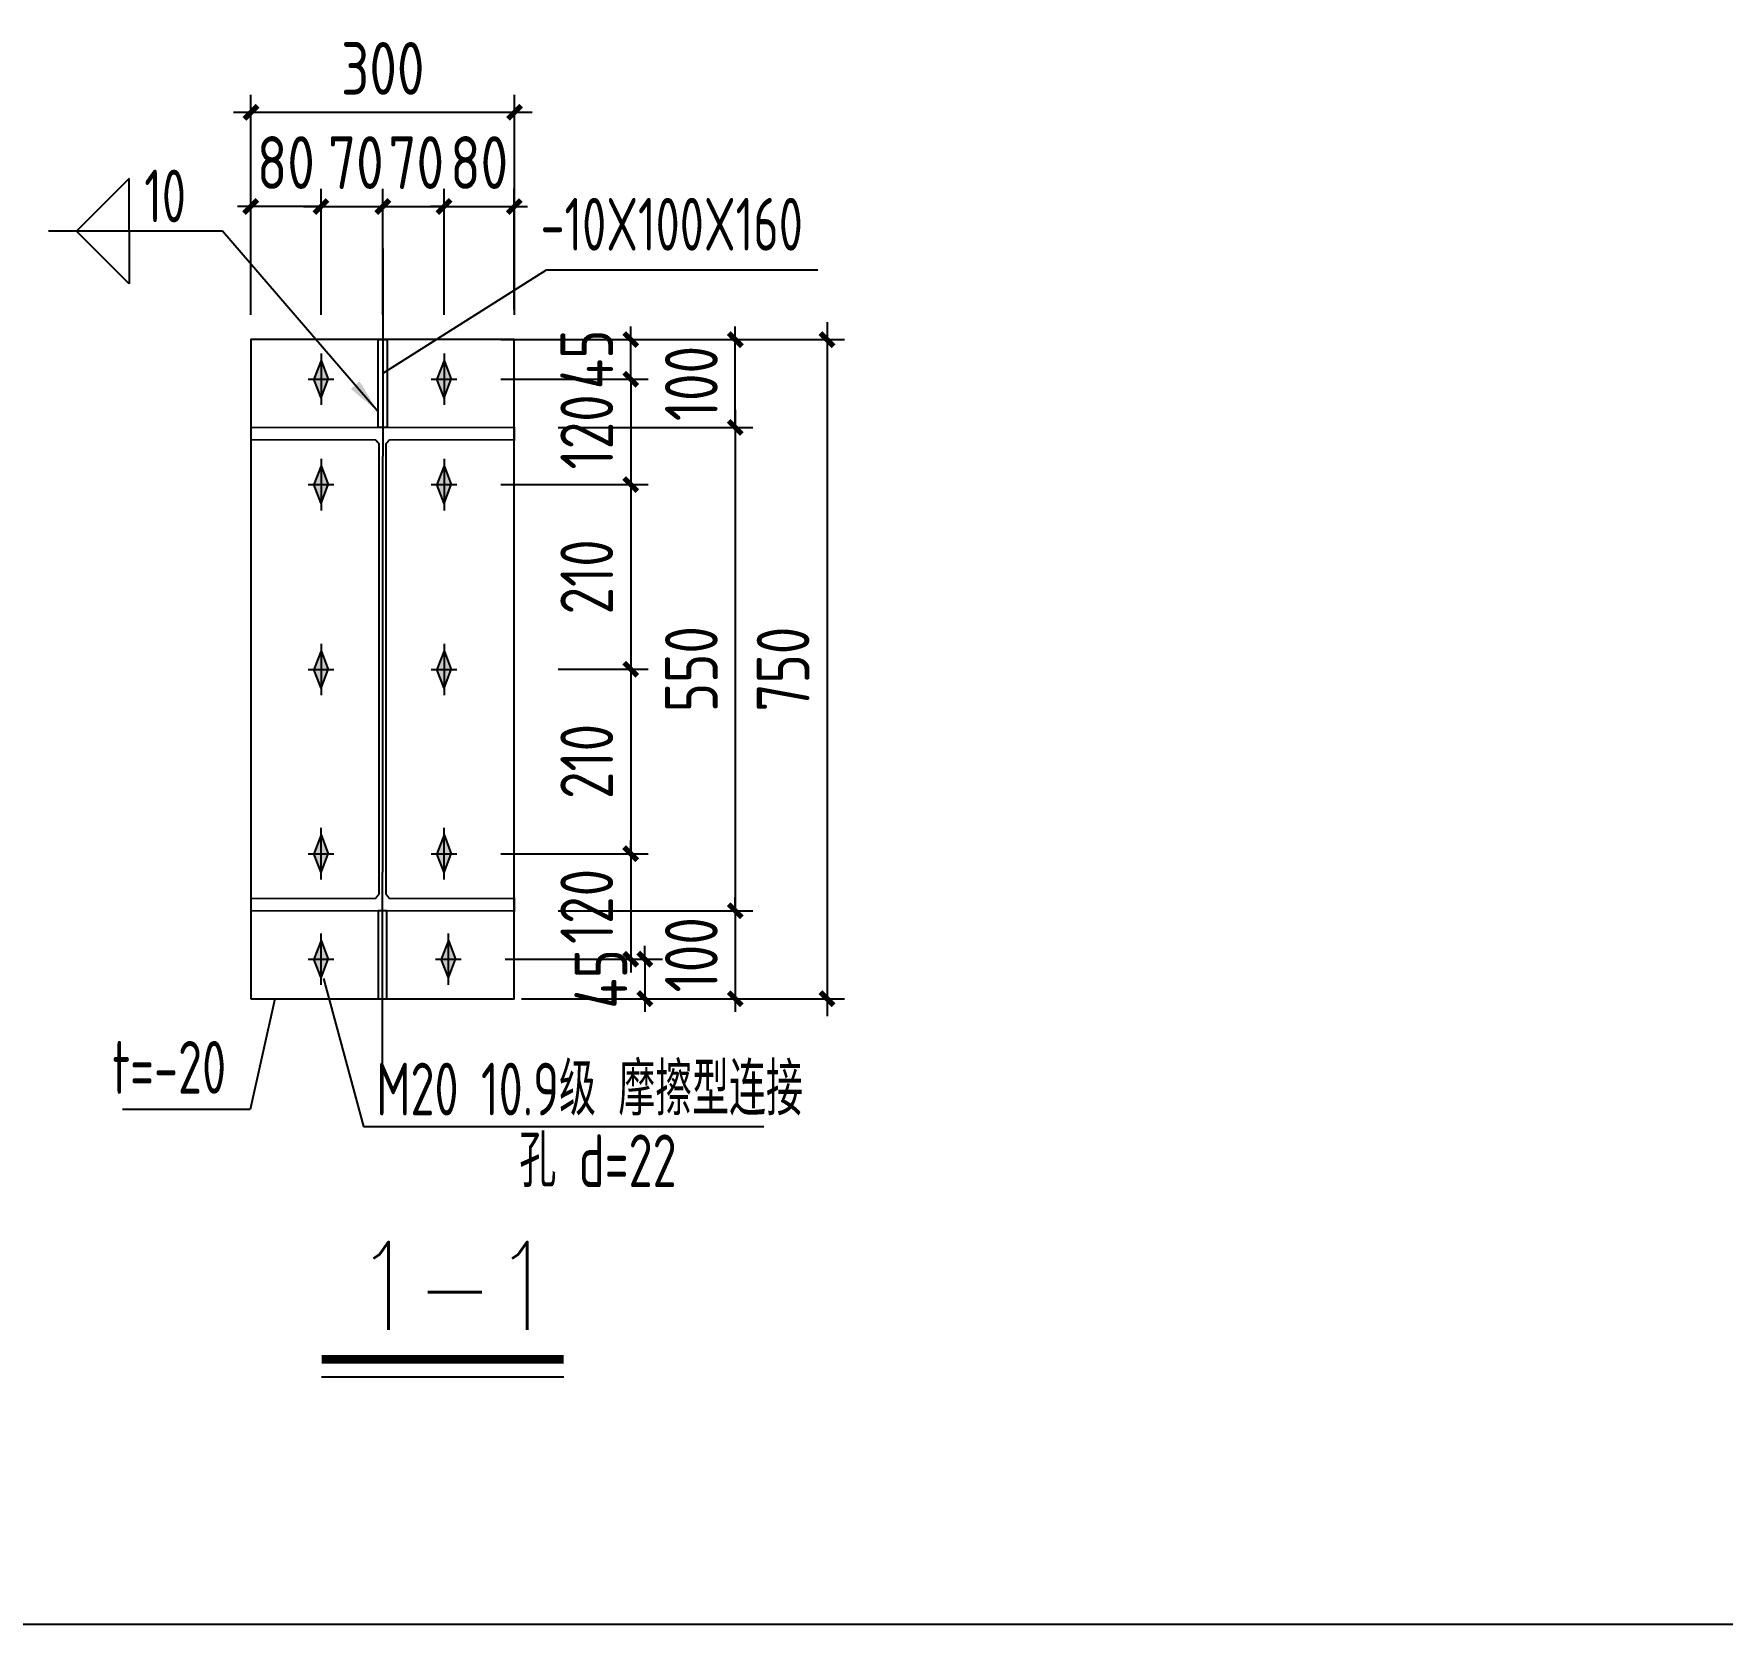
# Model space of a CAD drawing. Extents: x 180850 to 1399066, y 48356 to 327880.
# Drawn here: x 1377498 to 1387106, y 147959 to 157009 of the extents above; entities that cross this region are included whole.
import ezdxf

# ---------------------------------------------------------------- set-up
doc = ezdxf.new("R2010")
doc.units = 0
doc.header["$LTSCALE"] = 1000
for name, color, linetype in [('ADIM', 3, 'Continuous'), ('AXIS', 3, 'Continuous'), ('DOTE', 1, 'Continuous'), ('GL', 150, 'Continuous'), ('PZ', 202, 'Continuous'), ('TEXT', 7, 'Continuous')]:
    doc.layers.add(name, color=color, linetype=linetype)
doc.styles.add('SIM-TSSC', font='simplex.shx', dxfattribs={"width": 0.8, "bigfont": 'tssdchn.shx'})
doc.styles.get("Standard").update_dxf_attribs({"font": 'gbenor.shx', "bigfont": 'gbcbig.shx'})
doc.styles.add('TSSD_Dimension', font='Tssdeng.shx', dxfattribs={"width": 0.8, "bigfont": 'hztxt.shx'})
doc.styles.add('TSSD_Norm', font='tssdeng.shx', dxfattribs={"bigfont": 'hztxt.shx'})
doc.dimstyles.new('TSSD_20_100', dxfattribs={"dimtxt": 300, "dimasz": 75, "dimexe": 100, "dimexo": 250, "dimgap": 100, "dimtad": 1, "dimdec": 0, "dimlfac": 0.2, "dimzin": 0, "dimdsep": 46, "dimtxsty": 'TSSD_Dimension', "dimblk": 'ARCHTICK', "dimcen": 0, "dimdle": 100, "dimclrt": 7, "dimadec": 0, "dimazin": 0, "dimtfac": 1, "dimtdec": 0, "dimtix": 1, "dimtmove": 2, "dimatfit": 3, "dimfxl": 1, "dimtolj": 1, "dimtzin": 0, "dimarcsym": 0})
doc.dimstyles.new('TSSD_LEADER_STYLE_200.0', dxfattribs={"dimtxt": 0.18, "dimasz": 200, "dimexe": 0.18, "dimexo": 0.0625, "dimgap": 0.09, "dimtad": 0, "dimtih": 1, "dimtoh": 1, "dimdec": 4, "dimzin": 0, "dimdsep": 46, "dimtxsty": 'Standard', "dimcen": 0.09, "dimadec": 0, "dimazin": 0, "dimtfac": 1, "dimtdec": 4, "dimtofl": 0, "dimtmove": 0, "dimatfit": 3, "dimfxl": 1, "dimtolj": 1, "dimtzin": 0, "dimarcsym": 0})

# ---------------------------------------------------------------- blocks, each defined once
blk = doc.blocks.new('_ArchTick')
at = {"color": 0, "linetype": 'ByBlock', "const_width": 0.4}
blk.add_lwpolyline([(-0.5, -0.5), (0.5, 0.5)], dxfattribs=at)
blk = doc.blocks.new('*D1956')
at = {"layer": 'AXIS', "color": 0, "lineweight": -2, "transparency": 16777216}
for p, q in [((1378734, 155408.7), (1378734, 156661.6)), ((1380234, 155408.7), (1380234, 156661.6)), ((1378634, 156561.6), (1380334, 156561.6))]:
    blk.add_line(p, q, dxfattribs=at)
at = {"layer": 'Defpoints', "color": 0, "transparency": 16777216}
for p in [(1380234, 156561.6), (1378734, 155158.7), (1380234, 155158.7)]:
    blk.add_point(p, dxfattribs=at)
at = {"layer": 'AXIS', "color": 0, "lineweight": -2, "transparency": 16777216, "xscale": 75, "yscale": 75, "zscale": 75, "rotation": 180}
blk.add_blockref('_ArchTick', (1378734, 156561.6), dxfattribs=at)
at = {"layer": 'AXIS', "color": 0, "lineweight": -2, "transparency": 16777216, "xscale": 75, "yscale": 75, "zscale": 75}
blk.add_blockref('_ArchTick', (1380234, 156561.6), dxfattribs=at)
at = {"layer": 'AXIS', "color": 7, "transparency": 16777216, "insert": (1379484, 156811.6), "char_height": 300, "attachment_point": 5, "style": 'TSSD_Dimension'}
blk.add_mtext('\\A1;300', dxfattribs=at)
blk = doc.blocks.new('*D1957')
at = {"layer": 'AXIS', "color": 0, "lineweight": -2, "transparency": 16777216}
for p, q in [((1379484, 155408.7), (1379484, 156125.5)), ((1379832.6, 155408.7), (1379832.6, 156125.5)), ((1379384, 156025.5), (1379932.6, 156025.5))]:
    blk.add_line(p, q, dxfattribs=at)
at = {"layer": 'Defpoints', "color": 0, "transparency": 16777216}
for p in [(1379832.6, 156025.5), (1379484, 155158.7), (1379832.6, 155158.7)]:
    blk.add_point(p, dxfattribs=at)
at = {"layer": 'AXIS', "color": 0, "lineweight": -2, "transparency": 16777216, "xscale": 75, "yscale": 75, "zscale": 75, "rotation": 180}
blk.add_blockref('_ArchTick', (1379484, 156025.5), dxfattribs=at)
at = {"layer": 'AXIS', "color": 0, "lineweight": -2, "transparency": 16777216, "xscale": 75, "yscale": 75, "zscale": 75}
blk.add_blockref('_ArchTick', (1379832.6, 156025.5), dxfattribs=at)
at = {"layer": 'AXIS', "color": 7, "transparency": 16777216, "insert": (1379674.4, 156275.5), "char_height": 300, "attachment_point": 5, "style": 'TSSD_Dimension'}
blk.add_mtext('\\A1;70', dxfattribs=at)
blk = doc.blocks.new('*D1958')
at = {"layer": 'AXIS', "color": 0, "lineweight": -2, "transparency": 16777216}
for p, q in [((1379132.6, 155408.7), (1379132.6, 156125.5)), ((1379484, 155408.7), (1379484, 156125.5)), ((1379032.6, 156025.5), (1379584, 156025.5))]:
    blk.add_line(p, q, dxfattribs=at)
at = {"layer": 'Defpoints', "color": 0, "transparency": 16777216}
for p in [(1379484, 156025.5), (1379132.6, 155158.7), (1379484, 155158.7)]:
    blk.add_point(p, dxfattribs=at)
at = {"layer": 'AXIS', "color": 0, "lineweight": -2, "transparency": 16777216, "xscale": 75, "yscale": 75, "zscale": 75, "rotation": 180}
blk.add_blockref('_ArchTick', (1379132.6, 156025.5), dxfattribs=at)
at = {"layer": 'AXIS', "color": 0, "lineweight": -2, "transparency": 16777216, "xscale": 75, "yscale": 75, "zscale": 75}
blk.add_blockref('_ArchTick', (1379484, 156025.5), dxfattribs=at)
at = {"layer": 'AXIS', "color": 7, "transparency": 16777216, "insert": (1379330.7, 156275.5), "char_height": 300, "attachment_point": 5, "style": 'TSSD_Dimension'}
blk.add_mtext('\\A1;70', dxfattribs=at)
blk = doc.blocks.new('_WELD004')
at = {"color": 0, "linetype": 'ByBlock'}
for p, q in [((0, 1), (1, 0)), ((0, 0), (0, 1))]:
    blk.add_line(p, q, dxfattribs=at)
blk = doc.blocks.new('*D1970')
at = {"layer": 'AXIS', "color": 0, "lineweight": -2, "transparency": 16777216}
for p, q in [((1380155.2, 155268.4), (1380994.8, 155268.4)), ((1380894.8, 155268.4), (1380894.8, 155343.4)), ((1380894.8, 155043.4), (1380894.8, 155268.4)), ((1380155.2, 155043.4), (1380994.8, 155043.4)), ((1380894.8, 155043.4), (1380894.8, 154968.4))]:
    blk.add_line(p, q, dxfattribs=at)
at = {"layer": 'Defpoints', "color": 0, "transparency": 16777216}
for p in [(1379905.2, 155268.4), (1380894.8, 155268.4), (1379905.2, 155043.4)]:
    blk.add_point(p, dxfattribs=at)
at = {"layer": 'AXIS', "color": 0, "lineweight": -2, "transparency": 16777216, "xscale": 75, "yscale": 75, "zscale": 75}
for p, rotation in [((1380894.8, 155268.4), 270), ((1380894.8, 155043.4), 90)]:
    blk.add_blockref('_ArchTick', p, dxfattribs=dict(at, rotation=rotation))
at = {"layer": 'AXIS', "color": 7, "transparency": 16777216, "insert": (1380644.8, 155155.9), "char_height": 300, "attachment_point": 5, "rotation": 90, "style": 'TSSD_Dimension'}
blk.add_mtext('\\A1;45', dxfattribs=at)
blk = doc.blocks.new('*D1971')
at = {"layer": 'AXIS', "color": 0, "lineweight": -2, "transparency": 16777216}
for p, q in [((1380894.8, 155043.4), (1380894.8, 155118.4)), ((1380155.2, 155043.4), (1380994.8, 155043.4)), ((1380894.8, 155043.4), (1380894.8, 154443.4)), ((1380155.2, 154443.4), (1380994.8, 154443.4)), ((1380894.8, 154443.4), (1380894.8, 154368.4))]:
    blk.add_line(p, q, dxfattribs=at)
at = {"layer": 'Defpoints', "color": 0, "transparency": 16777216}
for p in [(1379905.2, 155043.4), (1379905.2, 154443.4), (1380894.8, 154443.4)]:
    blk.add_point(p, dxfattribs=at)
at = {"layer": 'AXIS', "color": 0, "lineweight": -2, "transparency": 16777216, "xscale": 75, "yscale": 75, "zscale": 75}
for p, rotation in [((1380894.8, 155043.4), 270), ((1380894.8, 154443.4), 90)]:
    blk.add_blockref('_ArchTick', p, dxfattribs=dict(at, rotation=rotation))
at = {"layer": 'AXIS', "color": 7, "transparency": 16777216, "insert": (1380644.8, 154743.4), "char_height": 300, "attachment_point": 5, "rotation": 90, "style": 'TSSD_Dimension'}
blk.add_mtext('\\A1;120', dxfattribs=at)
blk = doc.blocks.new('*D1972')
at = {"layer": 'AXIS', "color": 0, "lineweight": -2, "transparency": 16777216}
for p, q in [((1380894.8, 154543.4), (1380894.8, 153293.4)), ((1380155.2, 154443.4), (1380994.8, 154443.4)), ((1380482.6, 153393.4), (1380994.8, 153393.4))]:
    blk.add_line(p, q, dxfattribs=at)
at = {"layer": 'Defpoints', "color": 0, "transparency": 16777216}
for p in [(1379905.2, 154443.4), (1380232.6, 153393.4), (1380894.8, 153393.4)]:
    blk.add_point(p, dxfattribs=at)
at = {"layer": 'AXIS', "color": 0, "lineweight": -2, "transparency": 16777216, "xscale": 75, "yscale": 75, "zscale": 75}
for p, rotation in [((1380894.8, 154443.4), 90), ((1380894.8, 153393.4), 270)]:
    blk.add_blockref('_ArchTick', p, dxfattribs=dict(at, rotation=rotation))
at = {"layer": 'AXIS', "color": 7, "transparency": 16777216, "insert": (1380644.8, 153918.4), "char_height": 300, "attachment_point": 5, "rotation": 90, "style": 'TSSD_Dimension'}
blk.add_mtext('\\A1;210', dxfattribs=at)
blk = doc.blocks.new('*D1973')
at = {"layer": 'AXIS', "color": 0, "lineweight": -2, "transparency": 16777216}
for p, q in [((1380894.8, 153493.4), (1380894.8, 152243.4)), ((1380482.6, 153393.4), (1380994.8, 153393.4)), ((1380155.2, 152343.4), (1380994.8, 152343.4))]:
    blk.add_line(p, q, dxfattribs=at)
at = {"layer": 'Defpoints', "color": 0, "transparency": 16777216}
for p in [(1380232.6, 153393.4), (1379905.2, 152343.4), (1380894.8, 152343.4)]:
    blk.add_point(p, dxfattribs=at)
at = {"layer": 'AXIS', "color": 0, "lineweight": -2, "transparency": 16777216, "xscale": 75, "yscale": 75, "zscale": 75}
for p, rotation in [((1380894.8, 153393.4), 90), ((1380894.8, 152343.4), 270)]:
    blk.add_blockref('_ArchTick', p, dxfattribs=dict(at, rotation=rotation))
at = {"layer": 'AXIS', "color": 7, "transparency": 16777216, "insert": (1380644.8, 152868.4), "char_height": 300, "attachment_point": 5, "rotation": 90, "style": 'TSSD_Dimension'}
blk.add_mtext('\\A1;210', dxfattribs=at)
blk = doc.blocks.new('*D1974')
at = {"layer": 'AXIS', "color": 0, "lineweight": -2, "transparency": 16777216}
for p, q in [((1380894.8, 152343.4), (1380894.8, 152418.4)), ((1380155.2, 152343.4), (1380994.8, 152343.4)), ((1380894.8, 152343.4), (1380894.8, 151743.4)), ((1380180.2, 151743.4), (1380994.8, 151743.4)), ((1380894.8, 151743.4), (1380894.8, 151668.4))]:
    blk.add_line(p, q, dxfattribs=at)
at = {"layer": 'Defpoints', "color": 0, "transparency": 16777216}
for p in [(1379905.2, 152343.4), (1379930.2, 151743.4), (1380894.8, 151743.4)]:
    blk.add_point(p, dxfattribs=at)
at = {"layer": 'AXIS', "color": 0, "lineweight": -2, "transparency": 16777216, "xscale": 75, "yscale": 75, "zscale": 75}
for p, rotation in [((1380894.8, 152343.4), 270), ((1380894.8, 151743.4), 90)]:
    blk.add_blockref('_ArchTick', p, dxfattribs=dict(at, rotation=rotation))
at = {"layer": 'AXIS', "color": 7, "transparency": 16777216, "insert": (1380644.8, 152043.4), "char_height": 300, "attachment_point": 5, "rotation": 90, "style": 'TSSD_Dimension'}
blk.add_mtext('\\A1;120', dxfattribs=at)
blk = doc.blocks.new('*D1975')
at = {"layer": 'AXIS', "color": 0, "lineweight": -2, "transparency": 16777216}
for p, q in [((1380975.1, 151743.4), (1380975.1, 151818.4)), ((1380180.2, 151743.4), (1381075.1, 151743.4)), ((1380975.1, 151743.4), (1380975.1, 151518.4)), ((1380273.4, 151518.4), (1381075.1, 151518.4)), ((1380975.1, 151518.4), (1380975.1, 151443.4))]:
    blk.add_line(p, q, dxfattribs=at)
at = {"layer": 'Defpoints', "color": 0, "transparency": 16777216}
for p in [(1379930.2, 151743.4), (1380023.4, 151518.4), (1380975.1, 151518.4)]:
    blk.add_point(p, dxfattribs=at)
at = {"layer": 'AXIS', "color": 0, "lineweight": -2, "transparency": 16777216, "xscale": 75, "yscale": 75, "zscale": 75}
for p, rotation in [((1380975.1, 151743.4), 270), ((1380975.1, 151518.4), 90)]:
    blk.add_blockref('_ArchTick', p, dxfattribs=dict(at, rotation=rotation))
at = {"layer": 'AXIS', "color": 7, "transparency": 16777216, "insert": (1380725.1, 151630.9), "char_height": 300, "attachment_point": 5, "rotation": 90, "style": 'TSSD_Dimension'}
blk.add_mtext('\\A1;45', dxfattribs=at)
blk = doc.blocks.new('*D1964')
at = {"layer": 'AXIS', "color": 0, "lineweight": -2, "transparency": 16777216}
for p, q in [((1382011.8, 155368.4), (1382011.8, 151418.4)), ((1380482.6, 155268.4), (1382111.8, 155268.4)), ((1380482.6, 151518.4), (1382111.8, 151518.4))]:
    blk.add_line(p, q, dxfattribs=at)
at = {"layer": 'Defpoints', "color": 0, "transparency": 16777216}
for p in [(1380232.6, 155268.4), (1380232.6, 151518.4), (1382011.8, 151518.4)]:
    blk.add_point(p, dxfattribs=at)
at = {"layer": 'AXIS', "color": 0, "lineweight": -2, "transparency": 16777216, "xscale": 75, "yscale": 75, "zscale": 75}
for p, rotation in [((1382011.8, 155268.4), 90), ((1382011.8, 151518.4), 270)]:
    blk.add_blockref('_ArchTick', p, dxfattribs=dict(at, rotation=rotation))
at = {"layer": 'AXIS', "color": 7, "transparency": 16777216, "insert": (1381761.8, 153393.4), "char_height": 300, "attachment_point": 5, "rotation": 90, "style": 'TSSD_Dimension'}
blk.add_mtext('\\A1;750', dxfattribs=at)
blk = doc.blocks.new('*D1976')
at = {"layer": 'AXIS', "color": 0, "lineweight": -2, "transparency": 16777216}
for p, q in [((1378732.6, 155439.9), (1378732.6, 156125.5)), ((1379132.6, 155439.9), (1379132.6, 156125.5)), ((1378732.6, 156025.5), (1378657.6, 156025.5)), ((1379132.6, 156025.5), (1378732.6, 156025.5)), ((1379132.6, 156025.5), (1379207.6, 156025.5))]:
    blk.add_line(p, q, dxfattribs=at)
at = {"layer": 'Defpoints', "color": 0, "transparency": 16777216}
for p in [(1378732.6, 156025.5), (1378732.6, 155189.9), (1379132.6, 155189.9)]:
    blk.add_point(p, dxfattribs=at)
at = {"layer": 'AXIS', "color": 0, "lineweight": -2, "transparency": 16777216, "xscale": 75, "yscale": 75, "zscale": 75}
blk.add_blockref('_ArchTick', (1378732.6, 156025.5), dxfattribs=at)
at = {"layer": 'AXIS', "color": 0, "lineweight": -2, "transparency": 16777216, "xscale": 75, "yscale": 75, "zscale": 75, "rotation": 180}
blk.add_blockref('_ArchTick', (1379132.6, 156025.5), dxfattribs=at)
at = {"layer": 'AXIS', "color": 7, "transparency": 16777216, "insert": (1378932.6, 156275.5), "char_height": 300, "attachment_point": 5, "style": 'TSSD_Dimension'}
blk.add_mtext('\\A1;80', dxfattribs=at)
blk = doc.blocks.new('*D1977')
at = {"layer": 'AXIS', "color": 0, "lineweight": -2, "transparency": 16777216}
for p, q in [((1379832.6, 155439.9), (1379832.6, 156125.5)), ((1380232.6, 155439.9), (1380232.6, 156125.5)), ((1379832.6, 156025.5), (1379757.6, 156025.5)), ((1379832.6, 156025.5), (1380232.6, 156025.5)), ((1380232.6, 156025.5), (1380307.6, 156025.5))]:
    blk.add_line(p, q, dxfattribs=at)
at = {"layer": 'Defpoints', "color": 0, "transparency": 16777216}
for p in [(1380232.6, 156025.5), (1379832.6, 155189.9), (1380232.6, 155189.9)]:
    blk.add_point(p, dxfattribs=at)
at = {"layer": 'AXIS', "color": 0, "lineweight": -2, "transparency": 16777216, "xscale": 75, "yscale": 75, "zscale": 75}
blk.add_blockref('_ArchTick', (1379832.6, 156025.5), dxfattribs=at)
at = {"layer": 'AXIS', "color": 0, "lineweight": -2, "transparency": 16777216, "xscale": 75, "yscale": 75, "zscale": 75, "rotation": 180}
blk.add_blockref('_ArchTick', (1380232.6, 156025.5), dxfattribs=at)
at = {"layer": 'AXIS', "color": 7, "transparency": 16777216, "insert": (1380032.6, 156275.5), "char_height": 300, "attachment_point": 5, "style": 'TSSD_Dimension'}
blk.add_mtext('\\A1;80', dxfattribs=at)
blk = doc.blocks.new('*D1965')
at = {"layer": 'AXIS', "color": 0, "lineweight": -2, "transparency": 16777216}
for p, q in [((1381489.9, 154868.4), (1381489.9, 151918.4)), ((1380482.6, 154768.4), (1381589.9, 154768.4)), ((1380482.6, 152018.4), (1381589.9, 152018.4))]:
    blk.add_line(p, q, dxfattribs=at)
at = {"layer": 'Defpoints', "color": 0, "transparency": 16777216}
for p in [(1380232.6, 154768.4), (1380232.6, 152018.4), (1381489.9, 152018.4)]:
    blk.add_point(p, dxfattribs=at)
at = {"layer": 'AXIS', "color": 0, "lineweight": -2, "transparency": 16777216, "xscale": 75, "yscale": 75, "zscale": 75}
for p, rotation in [((1381489.9, 154768.4), 90), ((1381489.9, 152018.4), 270)]:
    blk.add_blockref('_ArchTick', p, dxfattribs=dict(at, rotation=rotation))
at = {"layer": 'AXIS', "color": 7, "transparency": 16777216, "insert": (1381239.9, 153393.4), "char_height": 300, "attachment_point": 5, "rotation": 90, "style": 'TSSD_Dimension'}
blk.add_mtext('\\A1;550', dxfattribs=at)
blk = doc.blocks.new('*D1966')
at = {"layer": 'AXIS', "color": 0, "lineweight": -2, "transparency": 16777216}
for p, q in [((1381489.9, 152018.4), (1381489.9, 152093.4)), ((1380482.6, 152018.4), (1381589.9, 152018.4)), ((1381489.9, 152018.4), (1381489.9, 151518.4)), ((1380482.6, 151518.4), (1381589.9, 151518.4)), ((1381489.9, 151518.4), (1381489.9, 151443.4))]:
    blk.add_line(p, q, dxfattribs=at)
at = {"layer": 'Defpoints', "color": 0, "transparency": 16777216}
for p in [(1380232.6, 152018.4), (1380232.6, 151518.4), (1381489.9, 151518.4)]:
    blk.add_point(p, dxfattribs=at)
at = {"layer": 'AXIS', "color": 0, "lineweight": -2, "transparency": 16777216, "xscale": 75, "yscale": 75, "zscale": 75}
for p, rotation in [((1381489.9, 152018.4), 270), ((1381489.9, 151518.4), 90)]:
    blk.add_blockref('_ArchTick', p, dxfattribs=dict(at, rotation=rotation))
at = {"layer": 'AXIS', "color": 7, "transparency": 16777216, "insert": (1381239.9, 151768.4), "char_height": 300, "attachment_point": 5, "rotation": 90, "style": 'TSSD_Dimension'}
blk.add_mtext('\\A1;100', dxfattribs=at)
blk = doc.blocks.new('*D1967')
at = {"layer": 'AXIS', "color": 0, "lineweight": -2, "transparency": 16777216}
for p, q in [((1380482.6, 155268.4), (1381589.9, 155268.4)), ((1381489.9, 155268.4), (1381489.9, 155343.4)), ((1381489.9, 154768.4), (1381489.9, 155268.4)), ((1380482.6, 154768.4), (1381589.9, 154768.4)), ((1381489.9, 154768.4), (1381489.9, 154693.4))]:
    blk.add_line(p, q, dxfattribs=at)
at = {"layer": 'Defpoints', "color": 0, "transparency": 16777216}
for p in [(1380232.6, 155268.4), (1381489.9, 155268.4), (1380232.6, 154768.4)]:
    blk.add_point(p, dxfattribs=at)
at = {"layer": 'AXIS', "color": 0, "lineweight": -2, "transparency": 16777216, "xscale": 75, "yscale": 75, "zscale": 75}
for p, rotation in [((1381489.9, 155268.4), 270), ((1381489.9, 154768.4), 90)]:
    blk.add_blockref('_ArchTick', p, dxfattribs=dict(at, rotation=rotation))
at = {"layer": 'AXIS', "color": 7, "transparency": 16777216, "insert": (1381239.9, 155018.4), "char_height": 300, "attachment_point": 5, "rotation": 90, "style": 'TSSD_Dimension'}
blk.add_mtext('\\A1;100', dxfattribs=at)

msp = doc.modelspace()

# ---------------------------------------------------------------- hatches: boundary and pattern name
h = msp.add_hatch(color=256)
h.paths.add_polyline_path([(1379091.42, 155043.37), (1379132.58, 155043.37), (1379132.58, 155149.89)])
h.paths.add_polyline_path([(1379132.58, 155149.89), (1379132.58, 155043.37), (1379173.75, 155043.37)])
h.paths.add_polyline_path([(1379173.75, 155043.37), (1379132.58, 155043.37), (1379132.58, 154936.85)])
h.paths.add_polyline_path([(1379132.58, 155043.37), (1379091.42, 155043.37), (1379132.58, 154936.85)])
h = msp.add_hatch(color=256)
h.paths.add_polyline_path([(1379791.42, 155043.37), (1379832.58, 155043.37), (1379832.58, 155149.89)])
h.paths.add_polyline_path([(1379832.58, 155149.89), (1379832.58, 155043.37), (1379873.75, 155043.37)])
h.paths.add_polyline_path([(1379873.75, 155043.37), (1379832.58, 155043.37), (1379832.58, 154936.85)])
h.paths.add_polyline_path([(1379832.58, 155043.37), (1379791.42, 155043.37), (1379832.58, 154936.85)])
h = msp.add_hatch(color=256)
h.paths.add_polyline_path([(1379091.42, 154443.37), (1379132.58, 154443.37), (1379132.58, 154549.89)])
h.paths.add_polyline_path([(1379132.58, 154549.89), (1379132.58, 154443.37), (1379173.75, 154443.37)])
h.paths.add_polyline_path([(1379173.75, 154443.37), (1379132.58, 154443.37), (1379132.58, 154336.85)])
h.paths.add_polyline_path([(1379132.58, 154443.37), (1379091.42, 154443.37), (1379132.58, 154336.85)])
h = msp.add_hatch(color=256)
h.paths.add_polyline_path([(1379791.42, 154443.37), (1379832.58, 154443.37), (1379832.58, 154549.89)])
h.paths.add_polyline_path([(1379832.58, 154549.89), (1379832.58, 154443.37), (1379873.75, 154443.37)])
h.paths.add_polyline_path([(1379873.75, 154443.37), (1379832.58, 154443.37), (1379832.58, 154336.85)])
h.paths.add_polyline_path([(1379832.58, 154443.37), (1379791.42, 154443.37), (1379832.58, 154336.85)])
h = msp.add_hatch(color=256)
h.paths.add_polyline_path([(1379091.42, 153391.87), (1379132.58, 153391.87), (1379132.58, 153498.39)])
h.paths.add_polyline_path([(1379132.58, 153498.39), (1379132.58, 153391.87), (1379173.75, 153391.87)])
h.paths.add_polyline_path([(1379173.75, 153391.87), (1379132.58, 153391.87), (1379132.58, 153285.35)])
h.paths.add_polyline_path([(1379132.58, 153391.87), (1379091.42, 153391.87), (1379132.58, 153285.35)])
h = msp.add_hatch(color=256)
h.paths.add_polyline_path([(1379791.42, 153391.87), (1379832.58, 153391.87), (1379832.58, 153498.39)])
h.paths.add_polyline_path([(1379832.58, 153498.39), (1379832.58, 153391.87), (1379873.75, 153391.87)])
h.paths.add_polyline_path([(1379873.75, 153391.87), (1379832.58, 153391.87), (1379832.58, 153285.35)])
h.paths.add_polyline_path([(1379832.58, 153391.87), (1379791.42, 153391.87), (1379832.58, 153285.35)])
h = msp.add_hatch(color=256)
h.paths.add_polyline_path([(1379091.42, 152343.37), (1379132.58, 152343.37), (1379132.58, 152236.85)])
h.paths.add_polyline_path([(1379132.58, 152236.85), (1379132.58, 152343.37), (1379173.75, 152343.37)])
h.paths.add_polyline_path([(1379173.75, 152343.37), (1379132.58, 152343.37), (1379132.58, 152449.89)])
h.paths.add_polyline_path([(1379132.58, 152343.37), (1379091.42, 152343.37), (1379132.58, 152449.89)])
h = msp.add_hatch(color=256)
h.paths.add_polyline_path([(1379791.42, 152343.37), (1379832.58, 152343.37), (1379832.58, 152236.85)])
h.paths.add_polyline_path([(1379832.58, 152236.85), (1379832.58, 152343.37), (1379873.75, 152343.37)])
h.paths.add_polyline_path([(1379873.75, 152343.37), (1379832.58, 152343.37), (1379832.58, 152449.89)])
h.paths.add_polyline_path([(1379832.58, 152343.37), (1379791.42, 152343.37), (1379832.58, 152449.89)])
h = msp.add_hatch(color=256)
h.paths.add_polyline_path([(1379091.42, 151743.37), (1379132.58, 151743.37), (1379132.58, 151636.85)])
h.paths.add_polyline_path([(1379132.58, 151636.85), (1379132.58, 151743.37), (1379173.75, 151743.37)])
h.paths.add_polyline_path([(1379173.75, 151743.37), (1379132.58, 151743.37), (1379132.58, 151849.89)])
h.paths.add_polyline_path([(1379132.58, 151743.37), (1379091.42, 151743.37), (1379132.58, 151849.89)])
h = msp.add_hatch(color=256)
h.paths.add_polyline_path([(1379816.42, 151743.37), (1379857.58, 151743.37), (1379857.58, 151636.85)])
h.paths.add_polyline_path([(1379857.58, 151636.85), (1379857.58, 151743.37), (1379898.75, 151743.37)])
h.paths.add_polyline_path([(1379898.75, 151743.37), (1379857.58, 151743.37), (1379857.58, 151849.89)])
h.paths.add_polyline_path([(1379857.58, 151743.37), (1379816.42, 151743.37), (1379857.58, 151849.89)])

# ---------------------------------------------------------------- linework, layer by layer
for p, q in [((1379132.58, 155189.86), (1379132.58, 154896.87)), ((1379832.58, 155189.86), (1379832.58, 154896.87)), ((1379132.58, 155149.89), (1379091.42, 155043.37)), ((1379132.58, 155149.89), (1379173.75, 155043.37)), ((1379832.58, 155149.89), (1379791.42, 155043.37)), ((1379832.58, 155149.89), (1379873.75, 155043.37)), ((1379059.93, 155043.37), (1379205.24, 155043.37)), ((1379132.58, 154936.85), (1379091.42, 155043.37)), ((1379132.58, 154936.85), (1379173.75, 155043.37)), ((1379759.93, 155043.37), (1379905.24, 155043.37)), ((1379832.58, 154936.85), (1379791.42, 155043.37)), ((1379832.58, 154936.85), (1379873.75, 155043.37)), ((1379132.58, 154589.86), (1379132.58, 154296.87)), ((1379832.58, 154589.86), (1379832.58, 154296.87)), ((1379132.58, 154549.89), (1379091.42, 154443.37)), ((1379132.58, 154549.89), (1379173.75, 154443.37)), ((1379832.58, 154549.89), (1379791.42, 154443.37)), ((1379832.58, 154549.89), (1379873.75, 154443.37)), ((1379059.93, 154443.37), (1379205.24, 154443.37)), ((1379132.58, 154336.85), (1379091.42, 154443.37)), ((1379132.58, 154336.85), (1379173.75, 154443.37)), ((1379759.93, 154443.37), (1379905.24, 154443.37)), ((1379832.58, 154336.85), (1379791.42, 154443.37)), ((1379832.58, 154336.85), (1379873.75, 154443.37)), ((1379132.58, 153538.36), (1379132.58, 153245.37)), ((1379832.58, 153538.36), (1379832.58, 153245.37)), ((1379132.58, 153498.39), (1379091.42, 153391.87)), ((1379132.58, 153498.39), (1379173.75, 153391.87)), ((1379832.58, 153498.39), (1379791.42, 153391.87)), ((1379832.58, 153498.39), (1379873.75, 153391.87)), ((1379059.93, 153391.87), (1379205.24, 153391.87)), ((1379132.58, 153285.35), (1379091.42, 153391.87)), ((1379132.58, 153285.35), (1379173.75, 153391.87)), ((1379759.93, 153391.87), (1379905.24, 153391.87)), ((1379832.58, 153285.35), (1379791.42, 153391.87)), ((1379832.58, 153285.35), (1379873.75, 153391.87)), ((1379132.58, 152196.87), (1379132.58, 152489.86)), ((1379832.58, 152196.87), (1379832.58, 152489.86)), ((1379132.58, 152449.89), (1379091.42, 152343.37)), ((1379132.58, 152449.89), (1379173.75, 152343.37)), ((1379832.58, 152449.89), (1379791.42, 152343.37)), ((1379832.58, 152449.89), (1379873.75, 152343.37)), ((1379059.93, 152343.37), (1379205.24, 152343.37)), ((1379132.58, 152236.85), (1379091.42, 152343.37)), ((1379132.58, 152236.85), (1379173.75, 152343.37)), ((1379759.93, 152343.37), (1379905.24, 152343.37)), ((1379832.58, 152236.85), (1379791.42, 152343.37)), ((1379832.58, 152236.85), (1379873.75, 152343.37)), ((1379132.58, 151849.89), (1379091.42, 151743.37)), ((1379132.58, 151596.87), (1379132.58, 151889.86)), ((1379132.58, 151849.89), (1379173.75, 151743.37)), ((1379857.58, 151849.89), (1379816.42, 151743.37)), ((1379857.58, 151596.87), (1379857.58, 151889.86)), ((1379857.58, 151849.89), (1379898.75, 151743.37)), ((1379059.93, 151743.37), (1379205.24, 151743.37)), ((1379132.58, 151636.85), (1379091.42, 151743.37)), ((1379132.58, 151636.85), (1379173.75, 151743.37)), ((1379784.93, 151743.37), (1379930.24, 151743.37)), ((1379857.58, 151636.85), (1379816.42, 151743.37)), ((1379857.58, 151636.85), (1379898.75, 151743.37))]:
    msp.add_line(p, q)
at = {"layer": 'ADIM', "const_width": 50}
msp.add_lwpolyline([(1379135.38, 149467.08), (1380513.84, 149467.08)], dxfattribs=at)
at = {"layer": 'ADIM'}
msp.add_lwpolyline([(1379135.38, 149367.08), (1380513.84, 149367.08)], dxfattribs=at)
at = {"layer": 'AXIS'}
for p, q in [((1378571.3, 155885.56), (1377582.78, 155885.56)), ((1379481.83, 155075.32), (1380416, 155666.34)), ((1380416, 155666.34), (1381958.97, 155666.34)), ((1379147.06, 151633.43), (1379375.28, 150791)), ((1378870.48, 151518.37), (1378728.81, 150888.8)), ((1378728.81, 150888.8), (1378002.99, 150888.8)), ((1379375.28, 150791), (1381652.46, 150791)), ((1290267.38, 147959.33), (1390581.03, 147959.33))]:
    msp.add_line(p, q, dxfattribs=at)
at = {"layer": 'DOTE'}
msp.add_line((1379483.96, 155786.56), (1379481.35, 151055.51), dxfattribs=at)
at = {"layer": 'GL', "const_width": 10}
msp.add_lwpolyline([(1378732.58, 152018.37), (1380232.58, 152018.37), (1380232.58, 152088.37), (1379521.83, 152088.37), (1379502.58, 152113.37), (1379502.58, 154675.12), (1379521.83, 154698.37), (1380232.58, 154698.37), (1380232.58, 154768.37), (1378732.58, 154768.37), (1378732.58, 154698.37), (1379442.58, 154698.37), (1379462.58, 154675.93), (1379462.58, 152113.37), (1379442.58, 152088.37), (1378732.58, 152088.37), (1378732.58, 152018.37)], close=True, dxfattribs=at)
at = {"layer": 'PZ'}
for points in [[(1378732.58, 151518.37), (1380232.58, 151518.37), (1380232.58, 155268.37), (1378732.58, 155268.37)], [(1379458.66, 155268.37), (1379508.66, 155268.37), (1379508.66, 154768.37), (1379458.66, 154768.37)], [(1379457.58, 151518.37), (1379507.58, 151518.37), (1379507.58, 152018.37), (1379457.58, 152018.37)]]:
    msp.add_lwpolyline(points, close=True, dxfattribs=at)

# ---------------------------------------------------------------- block references
at = {"layer": 'AXIS', "xscale": -300, "yscale": 300, "zscale": 300}
msp.add_blockref('_WELD004', (1378041.37, 155885.56), dxfattribs=at)
at = {"layer": 'AXIS', "xscale": 300, "yscale": 300, "zscale": 300, "rotation": 180}
msp.add_blockref('_WELD004', (1378041.37, 155885.56), dxfattribs=at)

# ---------------------------------------------------------------- texts
at = {"layer": 'TEXT', "style": 'TSSD_Norm', "width": 0.7}
for s, p in [('10', (1378126.76, 155935.56)), ('-10X100X160', (1380381.8, 155774.69)), ('t=-20', (1377944.43, 150977.85)), ('M20 10.9级 摩擦型连接', (1379446.12, 150854.31)), ('孔 d=22', (1380261.39, 150446.29))]:
    msp.add_text(s, height=300, rotation=360, dxfattribs=at).set_placement(p)
at = {"layer": 'TEXT', "linetype": 'ByBlock', "style": 'SIM-TSSC', "width": 0.8}
msp.add_text('1-1', height=500, dxfattribs=at).set_placement((1379328.62, 149634.73))

# ---------------------------------------------------------------- dimensions: what is measured, and where the dimension line sits
at = {"layer": 'AXIS'}
for base, p1, p2, picture, middle in [((1380233.96, 156561.65), (1378733.96, 155158.71), (1380233.96, 155158.71), '*D1956', (1379483.96, 156811.65)), ((1378732.58, 156025.52), (1379132.58, 155189.86), (1378732.58, 155189.86), '*D1976', (1378932.58, 156275.52)), ((1380232.58, 156025.52), (1379832.58, 155189.86), (1380232.58, 155189.86), '*D1977', (1380032.58, 156275.52))]:
    dim = msp.add_linear_dim(base=base, p1=p1, p2=p2, dimstyle='TSSD_20_100', dxfattribs=at)
    dim.commit()
    dim.dimension.update_dxf_attribs({"geometry": picture, "text_midpoint": middle})
for base, p1, p2, picture, middle in [((1379483.96, 156025.52), (1379132.58, 155158.71), (1379483.96, 155158.71), '*D1958', (1379330.71, 156275.52)), ((1379832.58, 156025.52), (1379483.96, 155158.71), (1379832.58, 155158.71), '*D1957', (1379674.42, 156275.52))]:
    dim = msp.add_linear_dim(base=base, p1=p1, p2=p2, angle=0, dimstyle='TSSD_20_100', dxfattribs=at)
    dim.commit()
    dim.dimension.update_dxf_attribs({"geometry": picture, "text_midpoint": middle, "dimtype": 161})
for base, p1, p2, angle, picture, middle in [((1380894.83, 155268.37), (1379905.24, 155043.37), (1379905.24, 155268.37), 90, '*D1970', (1380644.83, 155155.87)), ((1382011.78, 151518.37), (1380232.58, 155268.37), (1380232.58, 151518.37), 90, '*D1964', (1381761.78, 153393.37)), ((1381489.91, 155268.37), (1380232.58, 154768.37), (1380232.58, 155268.37), 270, '*D1967', (1381239.91, 155018.37)), ((1380894.83, 154443.37), (1379905.24, 155043.37), (1379905.24, 154443.37), 90, '*D1971', (1380644.83, 154743.37)), ((1381489.91, 152018.37), (1380232.58, 154768.37), (1380232.58, 152018.37), 90, '*D1965', (1381239.91, 153393.37)), ((1380894.83, 153393.37), (1379905.24, 154443.37), (1380232.58, 153393.37), 90, '*D1972', (1380644.83, 153918.37)), ((1380894.83, 152343.37), (1380232.58, 153393.37), (1379905.24, 152343.37), 90, '*D1973', (1380644.83, 152868.37)), ((1380894.83, 151743.37), (1379905.24, 152343.37), (1379930.24, 151743.37), 90, '*D1974', (1380644.83, 152043.37)), ((1381489.91, 151518.37), (1380232.58, 152018.37), (1380232.58, 151518.37), 90, '*D1966', (1381239.91, 151768.37)), ((1380975.09, 151518.37), (1379930.24, 151743.37), (1380023.37, 151518.37), 90, '*D1975', (1380725.09, 151630.87))]:
    dim = msp.add_linear_dim(base=base, p1=p1, p2=p2, angle=angle, dimstyle='TSSD_20_100', dxfattribs=at)
    dim.commit()
    dim.dimension.update_dxf_attribs({"geometry": picture, "text_midpoint": middle})

# ---------------------------------------------------------------- leaders
msp.add_leader([(1379457.58, 154858.26), (1378571.3, 155885.56)], dimstyle='TSSD_LEADER_STYLE_200.0', dxfattribs=at)

doc.saveas('drawing.dxf')
